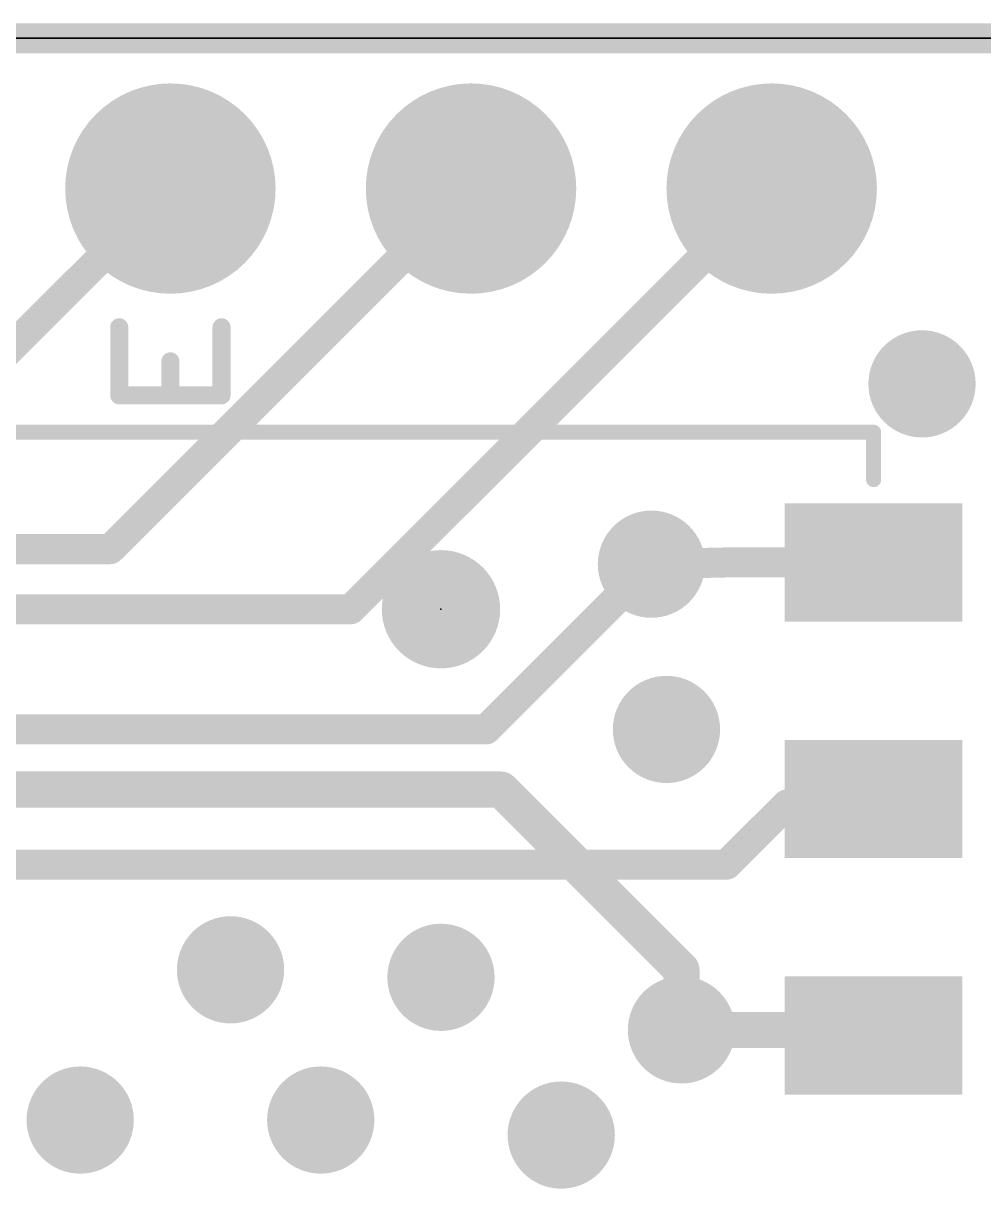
# Model space of a CAD drawing. Extents: x -6.9 to 58.9, y -5.3 to 29.
# Drawn here: x 38.13 to 46.24, y 13.14 to 22.99 of the extents above; entities that cross this region are included whole.
import ezdxf

# ---------------------------------------------------------------- set-up
doc = ezdxf.new("R2010")
doc.units = 0
for name, color, linetype in [('1', 12, 'CONTINUOUS'), ('16', 132, 'CONTINUOUS'), ('17', 110, 'CONTINUOUS'), ('18', 110, 'CONTINUOUS'), ('20', 53, 'CONTINUOUS'), ('21', 40, 'CONTINUOUS'), ('23', 40, 'CONTINUOUS')]:
    doc.layers.add(name, color=color, linetype=linetype)

# ---------------------------------------------------------------- blocks, each defined once
blk = doc.blocks.new('PIE')
at = {"const_width": 0.5}
blk.add_lwpolyline([(0, -0.25, 1), (0, 0.25, 1), (0, -0.25)], format="xyb", dxfattribs=at)
blk = doc.blocks.new('ROUNDP')
at = {"const_width": 0.5}
blk.add_lwpolyline([(0, -0.25, 1), (0, 0.25, 1), (0, -0.25)], format="xyb", dxfattribs=at)
blk = doc.blocks.new('RECT')
blk.add_solid([(-0.5, -0.5), (0.5, -0.5), (-0.5, 0.5), (0.5, 0.5)])
blk = doc.blocks.new('ROUNDV')
at = {"const_width": 0.5}
blk.add_lwpolyline([(0, -0.25, 1), (0, 0.25, 1), (0, -0.25)], format="xyb", dxfattribs=at)

msp = doc.modelspace()

# ---------------------------------------------------------------- linework, layer by layer
at = {"layer": '1'}
for points, const_width in [([(50.8, 22.86), (0, 22.86)], 0.254), ([(43.434, 18.415), (44.084, 18.43)], 0.254), ([(44.084, 18.43), (45.311, 18.43)], 0.254), ([(45.264, 16.383), (45.311, 16.43)], 0.254), ([(44.069, 15.875), (44.577, 16.383)], 0.254), ([(44.577, 16.383), (45.264, 16.383)], 0.254), ([(31.877, 15.875), (44.069, 15.875)], 0.254), ([(43.688, 14.478), (45.263, 14.478)], 0.3048), ([(45.263, 14.478), (45.311, 14.43)], 0.3048)]:
    msp.add_lwpolyline(points, dxfattribs=dict(at, const_width=const_width))
for points, const_width in [([(43.4325, 18.4785, 1), (43.4355, 18.3515)], 0.127), ([(44.084, 18.4935, 1), (44.084, 18.3665)], 0.127), ([(44.0855, 18.3665, 1), (44.0825, 18.4935)], 0.127), ([(45.311, 18.3665, 1), (45.311, 18.4935)], 0.127), ([(45.3559, 16.3851, 1), (45.2661, 16.4749)], 0.127), ([(44.577, 16.4465, 1), (44.577, 16.3195)], 0.127), ([(44.6219, 16.3381, 1), (44.5321, 16.4279)], 0.127), ([(45.2191, 16.4279, 1), (45.3089, 16.3381)], 0.127), ([(45.264, 16.3195, 1), (45.264, 16.4465)], 0.127), ([(44.0241, 15.9199, 1), (44.1139, 15.8301)], 0.127), ([(44.069, 15.8115, 1), (44.069, 15.9385)], 0.127), ([(43.688, 14.5542, 1), (43.688, 14.4018)], 0.1524), ([(45.3169, 14.5319, 1), (45.2091, 14.4241)], 0.1524), ([(45.263, 14.4018, 1), (45.263, 14.5542)], 0.1524), ([(45.2571, 14.3761, 1), (45.3649, 14.4839)], 0.1524)]:
    msp.add_lwpolyline(points, format="xyb", dxfattribs=dict(at, const_width=const_width))
at = {"layer": '16'}
for points, const_width in [([(50.8, 22.86), (0, 22.86)], 0.254), ([(37.973, 20.193), (39.37, 21.59)], 0.254), ([(38.862, 18.542), (41.91, 21.59)], 0.254), ([(40.894, 18.034), (44.45, 21.59)], 0.254), ([(30.734, 18.542), (38.862, 18.542)], 0.254), ([(42.037, 17.018), (43.434, 18.415)], 0.254), ([(30.988, 18.034), (40.894, 18.034)], 0.254), ([(34.036, 17.018), (42.037, 17.018)], 0.254), ([(34.29, 16.51), (42.164, 16.51)], 0.3048), ([(42.164, 16.51), (43.688, 14.986)], 0.3048), ([(43.688, 14.986), (43.688, 14.478)], 0.3048)]:
    msp.add_lwpolyline(points, dxfattribs=dict(at, const_width=const_width))
for points, const_width in [([(39.4149, 21.5451, 1), (39.3251, 21.6349)], 0.127), ([(41.9549, 21.5451, 1), (41.8651, 21.6349)], 0.127), ([(44.4949, 21.5451, 1), (44.4051, 21.6349)], 0.127), ([(38.8171, 18.5869, 1), (38.9069, 18.4971)], 0.127), ([(38.862, 18.4785, 1), (38.862, 18.6055)], 0.127), ([(43.4789, 18.3701, 1), (43.3891, 18.4599)], 0.127), ([(40.8491, 18.0789, 1), (40.9389, 17.9891)], 0.127), ([(40.894, 17.9705, 1), (40.894, 18.0975)], 0.127), ([(42.037, 16.9545, 1), (42.037, 17.0815)], 0.127), ([(41.9921, 17.0629, 1), (42.0819, 16.9731)], 0.127), ([(42.2179, 16.5639, 1), (42.1101, 16.4561)], 0.1524), ([(42.164, 16.4338, 1), (42.164, 16.5862)], 0.1524), ([(43.7642, 14.986, 1), (43.6118, 14.986)], 0.1524), ([(43.6341, 14.9321, 1), (43.7419, 15.0399)], 0.1524), ([(43.6118, 14.478, 1), (43.7642, 14.478)], 0.1524)]:
    msp.add_lwpolyline(points, format="xyb", dxfattribs=dict(at, const_width=const_width))
at = {"layer": '20'}
msp.add_line((2.54, 22.86), (48.26, 22.86), dxfattribs=at)
at = {"layer": '21'}
msp.add_line((48.26, 22.86), (2.54, 22.86), dxfattribs=at)
for points, const_width in [([(38.9375, 20.4179), (38.9375, 19.8417)], 0.1524), ([(39.8018, 19.8417), (39.8018, 20.4179)], 0.1524), ([(39.3696, 19.8417), (39.3696, 20.1298)], 0.1524), ([(38.9375, 19.8417), (39.8018, 19.8417)], 0.1524), ([(29.111, 19.53), (45.311, 19.53)], 0.127), ([(45.311, 19.53), (45.311, 19.13)], 0.127)]:
    msp.add_lwpolyline(points, dxfattribs=dict(at, const_width=const_width))
for points, const_width in [([(38.9756, 20.4179, 1), (38.8994, 20.4179)], 0.0762), ([(39.8399, 20.4179, 1), (39.7637, 20.4179)], 0.0762), ([(39.4077, 20.1298, 1), (39.3315, 20.1298)], 0.0762), ([(38.9375, 19.8798, 1), (38.9375, 19.8036)], 0.0762), ([(39.8018, 19.8036, 1), (39.8018, 19.8798)], 0.0762), ([(38.8994, 19.8417, 1), (38.9756, 19.8417)], 0.0762), ([(39.3315, 19.8417, 1), (39.4077, 19.8417)], 0.0762), ([(39.7637, 19.8417, 1), (39.8399, 19.8417)], 0.0762), ([(45.3428, 19.53, 1), (45.2792, 19.53)], 0.0635), ([(45.311, 19.4983, 1), (45.311, 19.5617)], 0.0635), ([(45.2792, 19.13, 1), (45.3428, 19.13)], 0.0635)]:
    msp.add_lwpolyline(points, format="xyb", dxfattribs=dict(at, const_width=const_width))
at = {"layer": '23'}
msp.add_point((41.656, 18.034), dxfattribs=at)

# ---------------------------------------------------------------- block references
at = {"layer": '1', "xscale": 1.5, "rotation": 180}
for p in [(45.311, 18.43), (45.311, 16.43), (45.311, 14.43)]:
    msp.add_blockref('RECT', p, dxfattribs=at)
at = {"layer": '1'}
msp.add_blockref('PIE', (41.656, 18.034), dxfattribs=at)
at = {"layer": '17', "xscale": 1.778, "yscale": 1.778}
for p in [(39.37, 21.59), (39.37, 21.59), (41.91, 21.59), (41.91, 21.59), (44.45, 21.59), (44.45, 21.59)]:
    msp.add_blockref('ROUNDP', p, dxfattribs=at)
at = {"layer": '18', "xscale": 0.9064, "yscale": 0.9064}
for p in [(45.72, 19.939), (45.72, 19.939), (43.434, 18.415), (43.434, 18.415), (43.561, 17.018), (43.561, 17.018), (39.878, 14.986), (39.878, 14.986), (41.656, 14.9225), (41.656, 14.9225), (43.688, 14.478), (43.688, 14.478), (38.608, 13.716), (38.608, 13.716), (40.64, 13.716), (40.64, 13.716), (42.672, 13.589), (42.672, 13.589)]:
    msp.add_blockref('ROUNDV', p, dxfattribs=at)

doc.saveas('drawing.dxf')
